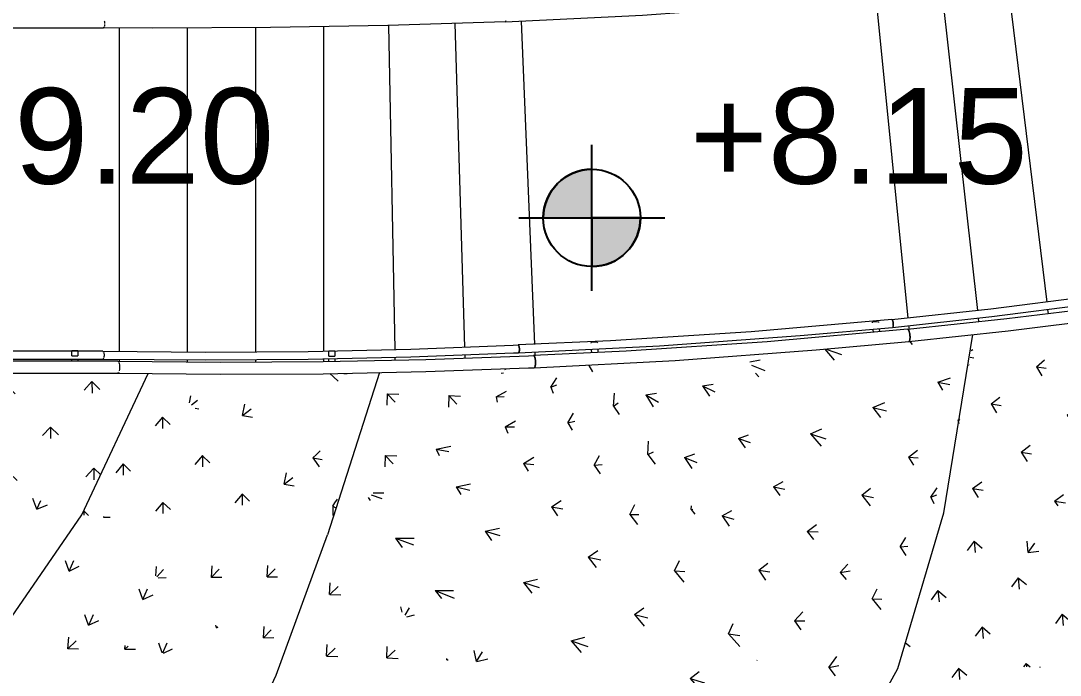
# Model space of a CAD drawing. Header units: millimetres. Extents: x 12827 to 178996, y -27589 to 73652.
# Drawn here: x 91611 to 95887, y 1887 to 4579 of the extents above; entities that cross this region are included whole.
import ezdxf

# ---------------------------------------------------------------- set-up
doc = ezdxf.new("R2010")
doc.units = ezdxf.units.MM
for name, color, linetype, lineweight in [('A-ANNO-NOTE', 131, 'Continuous', 25), ('A-FLOR', 192, 'Continuous', 9), ('A-FLOR-HRAL', 11, 'Continuous', 9), ('A-FLOR-PATT', 8, 'Continuous', 9)]:
    doc.layers.add(name, color=color, linetype=linetype, lineweight=lineweight)
doc.styles.add('Arial_1', font='arial.ttf', dxfattribs={"height": 393.413174})

# ---------------------------------------------------------------- blocks, each defined once
blk = doc.blocks.new('Railings 6 - Railings 6-15750741-Copy of 1_F')
at = {"layer": 'A-FLOR-HRAL'}
for p, q in [((91954.4, 4579.2), (91955.2, 4576.5)), ((91955.3, 4576.3), (91955.9, 4572.7)), ((90449.1, 4550.6), (91951.4, 4550.6)), ((91952.1, 4550.7), (91950.8, 4550.7)), ((91955.8, 4560.4), (91955.2, 4556.8)), ((91956.1, 4564.4), (91955.8, 4560.4)), ((95139.3, 3341.5), (95114.4, 3339.3)), ((95114.6, 3336.6), (95114.4, 3339.3)), ((95139.3, 3341.5), (95139.5, 3338.9)), ((95118.1, 3297.4), (95117, 3309.5)), ((95141.9, 3311.7), (95143, 3299.3)), ((93982.7, 3257.4), (93957.7, 3256.1)), ((93957.9, 3252.8), (93957.7, 3256.1)), ((93982.7, 3257.4), (93982.9, 3254.1)), ((91949.4, 3219.7), (90443.7, 3219.7)), ((91821.2, 3201.5), (91821.2, 3221.5)), ((91846.2, 3221.5), (91821.2, 3221.5)), ((91846.2, 3221.5), (91846.2, 3201.5)), ((91948.9, 3219.5), (91950, 3219.5)), ((91952.2, 3216.3), (91952.9, 3213.6)), ((91953, 3213.4), (91953.5, 3209.8)), ((92902.9, 3220.1), (92877.9, 3219.7)), ((92878.3, 3199.7), (92877.9, 3219.7)), ((92902.9, 3220.1), (92903.3, 3200.1)), ((93960, 3214.1), (93959.3, 3226.1)), ((93984.3, 3227.4), (93984.9, 3215.4)), ((90443.7, 3187.7), (91949.2, 3187.7)), ((92011, 3179.3), (90510.3, 3179.3)), ((91821.2, 3201.5), (91846.2, 3201.5)), ((91821.2, 3178.8), (91821.2, 3187.9)), ((91846.2, 3187.9), (91846.2, 3178.9)), ((91949.8, 3187.8), (91948.6, 3187.8)), ((91953.4, 3197.5), (91952.8, 3193.9)), ((91953.8, 3201.5), (91953.4, 3197.5)), ((91953.8, 3205.7), (91953.8, 3203)), ((92010.1, 3179.1), (92011.9, 3179.1)), ((92013.7, 3177.4), (92014.9, 3175)), ((92015.3, 3174.1), (92016.5, 3169.7)), ((92878.3, 3199.7), (92903.3, 3200.1)), ((92878.7, 3177.4), (92878.4, 3189.1)), ((92903.4, 3190.1), (92903.7, 3177.4)), ((90510.3, 3129.3), (92010.6, 3129.3)), ((92011.5, 3129.5), (92009.7, 3129.5)), ((92013.3, 3131.2), (92011.5, 3129.5)), ((92014.9, 3134.4), (92013.6, 3131.7)), ((92017.2, 3144.5), (92016.3, 3139)), ((92017.8, 3151), (92017.2, 3144.7))]:
    blk.add_line(p, q, dxfattribs=at)
at = {"layer": 'A-FLOR-HRAL', "flags": 128}
for points in [[(93604.1, 4574.4), (94168.6, 4602.6), (94732.3, 4643.5), (95062.4, 4673.4)], [(93604.1, 4574.4), (93121.3, 4559.7), (92638.2, 4551.4), (92155, 4549.5), (91951.5, 4550.6)], [(91954.3, 4553.8), (91953.2, 4551.8), (91952.1, 4550.7)], [(95193.9, 3350.1), (95601.7, 3395), (96008.8, 3446.2), (96415, 3503.8), (96820.2, 3567.6), (96902.9, 3581.4)], [(95197.1, 3318.3), (95605.2, 3363.2), (96012.5, 3414.4), (96418.9, 3472), (96824.4, 3535.9), (96908.1, 3549.9)], [(95259.1, 3310.2), (95667.2, 3354.3), (96074.6, 3404.7), (96481.2, 3461.5), (96886.8, 3524.6), (96971.2, 3538.5)], [(95264.1, 3260.5), (95672.6, 3304.6), (96080.4, 3355.1), (96487.4, 3411.9), (96893.4, 3475), (96979.5, 3489.2)], [(95193.9, 3350.2), (94616, 3300.3), (94037.2, 3263.2), (93657.1, 3245.7)], [(93658.4, 3213.8), (94238.1, 3242.6), (94817, 3284.1), (95197.1, 3318.3)], [(95259.2, 3310.2), (94680.9, 3259), (94101.6, 3220.5), (93720.5, 3202.1)], [(93722.6, 3152.1), (94302.9, 3182.3), (94882.3, 3225.2), (95264.1, 3260.5)], [(91949.2, 3187.7), (92371.4, 3184.4), (92793.6, 3187.5), (93215.7, 3197), (93637.7, 3212.8), (93658.4, 3213.7)], [(91949.4, 3219.7), (92371.4, 3216.4), (92793.4, 3219.5), (93215.3, 3229), (93637, 3244.8), (93657.1, 3245.7)], [(91952, 3191), (91950.9, 3188.9), (91949.8, 3187.8)], [(92011, 3179.3), (92433.1, 3175.2), (92855.3, 3177.5), (93277.4, 3186.1), (93699.3, 3201.2), (93720.4, 3202.1)], [(92016.5, 3169.5), (92017.4, 3163.8), (92017.8, 3157.5), (92017.8, 3152.3)], [(92010.6, 3129.3), (92433.1, 3125.2), (92855.6, 3127.5), (93278.1, 3136.1), (93700.4, 3151.2), (93722.6, 3152.1)]]:
    blk.add_lwpolyline(points, dxfattribs=at)
at = {"layer": 'A-FLOR-HRAL'}
for points in [[(93604.6, 4574.5), (93605.1, 4574.7), (93605.6, 4575.2), (93606.1, 4576)], [(91952.1, 4550.7), (91951.8, 4550.6), (91951.6, 4550.6), (91951.4, 4550.6)], [(95193.5, 3350), (95194, 3350.2), (95194.5, 3350.2), (95195, 3349.8)], [(95264.8, 3260.7), (95264.6, 3260.6), (95264.3, 3260.5), (95264.1, 3260.5)], [(95264.1, 3260.5), (95264.3, 3260.5), (95264.6, 3260.6), (95264.8, 3260.7)], [(95264.8, 3260.7), (95265.6, 3261.1), (95266.3, 3261.9), (95266.9, 3263.2)], [(91948.9, 3219.6), (91949.4, 3219.8), (91949.9, 3219.8), (91950.4, 3219.4)], [(93658.2, 3245.3), (93657.7, 3245.7), (93657.1, 3245.8), (93656.6, 3245.6)], [(93658.9, 3213.8), (93659.4, 3214.1), (93659.9, 3214.6), (93660.3, 3215.4)], [(91949.8, 3187.9), (91949.6, 3187.8), (91949.4, 3187.7), (91949.2, 3187.7)], [(92010.1, 3179.1), (92010.4, 3179.2), (92010.7, 3179.3), (92011, 3179.3)], [(92011.5, 3129.5), (92011.2, 3129.4), (92010.9, 3129.3), (92010.5, 3129.3)], [(93723.3, 3152.3), (93724.1, 3152.6), (93724.8, 3153.4), (93725.5, 3154.7)]]:
    blk.add_open_spline(points, degree=3, dxfattribs=at)
for points, knots in [([(93606.1, 4576.1), (93606.2, 4576.3), (93606.6, 4577), (93607, 4578.2), (93607.2, 4579.1), (93607.2, 4579.3)], [-0.8874148, -0.8874148, -0.8874148, -0.8874148, -0.8611111, -0.7916667, -0.7777778, -0.7777778, -0.7777778, -0.7777778]), ([(91956, 4571.5), (91956, 4571.4), (91956, 4570.7), (91956.1, 4569.8), (91956.1, 4568.9), (91956.2, 4568.7)], [-0.55555556, -0.55555556, -0.55555556, -0.55555556, -0.54861111, -0.51388889, -0.49840321, -0.49840321, -0.49840321, -0.49840321]), ([(95200.1, 3333.5), (95200.1, 3333.6), (95200, 3334.3), (95199.8, 3336.2), (95199.4, 3338.9), (95198.8, 3341.7), (95198.2, 3344.1), (95197.4, 3346.1), (95196.4, 3348.4), (95195, 3350.1), (95194, 3350.3), (95193.5, 3350)], [-0.5555556, -0.5555556, -0.5555556, -0.5555556, -0.5486111, -0.5138889, -0.4444444, -0.3888889, -0.3333333, -0.2777778, -0.2222222, -0.1111111, 0, 0, 0, 0]), ([(95196.6, 3347.7), (95196.7, 3347.5), (95197, 3347), (95197.4, 3346.1), (95197.9, 3344.8), (95198.5, 3343.1), (95199, 3340.9), (95199.4, 3338.8), (95199.8, 3336.5), (95200.1, 3333.7), (95200.2, 3330.7), (95200.2, 3328), (95200.1, 3325.5), (95199.7, 3322.6), (95198.9, 3319.7), (95198, 3318.7), (95197.5, 3318.4)], [-0.7777778, -0.7777778, -0.7777778, -0.7777778, -0.7569444, -0.7222222, -0.6875, -0.6527778, -0.5833333, -0.5486111, -0.5138889, -0.4444444, -0.3888889, -0.3333333, -0.2777778, -0.2222222, -0.1111111, 0, 0, 0, 0]), ([(95198.9, 3320.1), (95199, 3320.3), (95199.3, 3321.1), (95199.6, 3322.2), (95199.8, 3323.2), (95199.8, 3323.3)], [-0.8888889, -0.8888889, -0.8888889, -0.8888889, -0.8611111, -0.7916667, -0.7783202, -0.7783202, -0.7783202, -0.7783202]), ([(95199.8, 3323.4), (95199.8, 3323.6), (95199.9, 3324.3), (95200, 3325.1), (95200.1, 3325.6)], [-0.77777778, -0.77777778, -0.77777778, -0.77777778, -0.75694444, -0.72222222, -0.72222222, -0.72222222, -0.72222222]), ([(95200.2, 3328), (95200.2, 3328.3), (95200.2, 3329), (95200.2, 3330.4), (95200.2, 3332), (95200.1, 3333), (95200.1, 3333.5)], [-0.6666667, -0.6666667, -0.6666667, -0.6666667, -0.6527778, -0.6180556, -0.5833333, -0.5558994, -0.5558994, -0.5558994, -0.5558994]), ([(95258.5, 3310), (95259.4, 3310.5), (95261, 3310), (95262.9, 3307.5), (95263.9, 3305.6), (95264.6, 3303.9), (95265.4, 3302), (95266.2, 3299.2), (95267.1, 3295.9), (95267.7, 3292.5), (95268.1, 3289.8), (95268.5, 3287), (95268.8, 3284.4), (95268.9, 3282.1), (95269, 3279.9), (95269, 3277.7), (95269, 3275.7), (95268.9, 3273.7), (95268.8, 3271.8), (95268.6, 3270), (95268.3, 3267.8), (95267.7, 3265.4), (95266.9, 3263.1), (95265.9, 3261.5), (95265.2, 3260.9), (95264.8, 3260.7)], [-1, -1, -1, -1, -0.861111, -0.791667, -0.756944, -0.722222, -0.6875, -0.652778, -0.583333, -0.548611, -0.513889, -0.479167, -0.444444, -0.416667, -0.388889, -0.361111, -0.333333, -0.305556, -0.277778, -0.25, -0.222222, -0.166667, -0.111111, -0.055556, 0, 0, 0, 0]), ([(95263.4, 3306.5), (95263, 3307.2), (95262.1, 3308.5), (95260.4, 3310.2), (95259.2, 3310.4), (95258.5, 3310)], [-0.2220601, -0.2220601, -0.2220601, -0.2220601, -0.1666667, -0.1111111, 0, 0, 0, 0]), ([(95265.8, 3300.7), (95265.6, 3301.3), (95265.2, 3302.3), (95264.4, 3304.4), (95263.8, 3305.7), (95263.4, 3306.5)], [-0.3333076, -0.3333076, -0.3333076, -0.3333076, -0.3055556, -0.2777778, -0.2222222, -0.2222222, -0.2222222, -0.2222222]), ([(95267.6, 3293), (95267.5, 3293.7), (95267.2, 3295), (95266.8, 3297), (95266.3, 3298.9), (95265.9, 3300.1), (95265.8, 3300.7)], [-0.4443693, -0.4443693, -0.4443693, -0.4443693, -0.4166667, -0.3888889, -0.3611111, -0.3333333, -0.3333333, -0.3333333, -0.3333333]), ([(95268.8, 3284.2), (95268.7, 3284.4), (95268.6, 3285.5), (95268.4, 3287.5), (95268.1, 3290.3), (95267.8, 3292.1), (95267.6, 3293)], [-0.5554591, -0.5554591, -0.5554591, -0.5554591, -0.5486111, -0.5138889, -0.4791667, -0.4444444, -0.4444444, -0.4444444, -0.4444444]), ([(95266.9, 3263.2), (95267, 3263.5), (95267.5, 3264.7), (95268, 3266.6), (95268.3, 3268.1), (95268.3, 3268.4)], [-0.8888737, -0.8888737, -0.8888737, -0.8888737, -0.8611111, -0.7916667, -0.7777778, -0.7777778, -0.7777778, -0.7777778]), ([(95268.3, 3268.4), (95268.4, 3268.8), (95268.6, 3269.8), (95268.8, 3271.8), (95269, 3274.2), (95269, 3276.6), (95269, 3279.3), (95268.9, 3281.9), (95268.8, 3283.5), (95268.8, 3284.2)], [-0.7776446, -0.7776446, -0.7776446, -0.7776446, -0.7569444, -0.7222222, -0.6875, -0.6527778, -0.6180556, -0.5833333, -0.5555556, -0.5555556, -0.5555556, -0.5555556]), ([(91953.7, 3208.6), (91953.7, 3208.5), (91953.7, 3207.8), (91953.8, 3206.9), (91953.8, 3206), (91953.8, 3205.8)], [-0.55555556, -0.55555556, -0.55555556, -0.55555556, -0.54861111, -0.51388889, -0.49830142, -0.49830142, -0.49830142, -0.49830142]), ([(93656.6, 3245.6), (93657.3, 3245.9), (93658.2, 3245.6), (93659.4, 3243.9), (93659.9, 3242.6), (93660.4, 3241.5), (93660.8, 3240.2), (93661.2, 3238.4), (93661.6, 3236.3), (93661.9, 3234.1), (93662.2, 3231.8), (93662.3, 3229), (93662.3, 3226), (93662.2, 3223.3), (93661.9, 3220.8), (93661.3, 3217.9), (93660.7, 3216.2), (93660.3, 3215.4)], [-1, -1, -1, -1, -0.8611111, -0.7916667, -0.7569444, -0.7222222, -0.6875, -0.6527778, -0.5833333, -0.5486111, -0.5138889, -0.4444444, -0.3888889, -0.3333333, -0.2777778, -0.2222222, -0.1111111, -0.1111111, -0.1111111, -0.1111111]), ([(93661, 3239.4), (93660.8, 3240.1), (93660.4, 3241.5), (93659.9, 3242.6), (93659.7, 3243.1)], [-0.332514, -0.332514, -0.332514, -0.332514, -0.2777778, -0.2222222, -0.2222222, -0.2222222, -0.2222222]), ([(93660.3, 3215.4), (93660.4, 3215.6), (93660.8, 3216.4), (93661.2, 3217.5), (93661.4, 3218.5), (93661.4, 3218.6)], [-0.8879775, -0.8879775, -0.8879775, -0.8879775, -0.8611111, -0.7916667, -0.7777778, -0.7777778, -0.7777778, -0.7777778]), ([(93661.9, 3234.4), (93661.8, 3235.3), (93661.5, 3237), (93661.2, 3238.6), (93661, 3239.4)], [-0.4437768, -0.4437768, -0.4437768, -0.4437768, -0.3888889, -0.3333333, -0.3333333, -0.3333333, -0.3333333]), ([(93661.4, 3218.7), (93661.5, 3218.9), (93661.6, 3219.6), (93661.9, 3220.8), (93662, 3222.1), (93662.1, 3223), (93662.1, 3223.3)], [-0.7770417, -0.7770417, -0.7770417, -0.7770417, -0.7569444, -0.7222222, -0.6875, -0.6666667, -0.6666667, -0.6666667, -0.6666667]), ([(93662.3, 3228.8), (93662.3, 3228.9), (93662.3, 3229.6), (93662.2, 3231.5), (93662, 3233.2), (93661.9, 3234.4)], [-0.5549464, -0.5549464, -0.5549464, -0.5549464, -0.5486111, -0.5138889, -0.4444444, -0.4444444, -0.4444444, -0.4444444]), ([(93662.1, 3223.3), (93662.2, 3223.5), (93662.2, 3224.2), (93662.3, 3225.6), (93662.3, 3227.2), (93662.3, 3228.3), (93662.3, 3228.8)], [-0.6661192, -0.6661192, -0.6661192, -0.6661192, -0.6527778, -0.6180556, -0.5833333, -0.5555556, -0.5555556, -0.5555556, -0.5555556]), ([(93719.7, 3201.9), (93720.8, 3202.3), (93722.3, 3201.8), (93724, 3199.2), (93724.9, 3197.2), (93725.6, 3195.5), (93726.2, 3193.5), (93727, 3190.7), (93727.6, 3187.3), (93728.1, 3183.9), (93728.3, 3181.2), (93728.5, 3178.4), (93728.6, 3175.8), (93728.7, 3173.4), (93728.6, 3171.2), (93728.5, 3169.1), (93728.4, 3167), (93728.2, 3165.1), (93727.9, 3163.2), (93727.6, 3161.4), (93727.2, 3159.2), (93726.5, 3156.8), (93725.5, 3154.6), (93724.5, 3153), (93723.7, 3152.5), (93723.3, 3152.3)], [-1, -1, -1, -1, -0.861111, -0.791667, -0.756944, -0.722222, -0.6875, -0.652778, -0.583333, -0.548611, -0.513889, -0.479167, -0.444444, -0.416667, -0.388889, -0.361111, -0.333333, -0.305556, -0.277778, -0.25, -0.222222, -0.166667, -0.111111, -0.055556, 0, 0, 0, 0]), ([(93724.5, 3198.1), (93724.2, 3198.9), (93723.4, 3200.2), (93721.8, 3202), (93720.6, 3202.2), (93719.7, 3201.9)], [-0.2220055, -0.2220055, -0.2220055, -0.2220055, -0.1666667, -0.1111111, 0, 0, 0, 0]), ([(93726.6, 3192.2), (93726.4, 3192.8), (93726.1, 3193.9), (93725.4, 3196), (93724.9, 3197.3), (93724.5, 3198.1)], [-0.3332759, -0.3332759, -0.3332759, -0.3332759, -0.3055556, -0.2777778, -0.2222222, -0.2222222, -0.2222222, -0.2222222]), ([(93728.6, 3175.6), (93728.6, 3175.8), (93728.6, 3176.9), (93728.5, 3178.9), (93728.3, 3181.7), (93728, 3184.2), (93727.7, 3186.4), (93727.4, 3188.5), (93727, 3190.4), (93726.7, 3191.6), (93726.6, 3192.2)], [-0.5554612, -0.5554612, -0.5554612, -0.5554612, -0.5486111, -0.5138889, -0.4791667, -0.4444444, -0.4166667, -0.3888889, -0.3611111, -0.3333333, -0.3333333, -0.3333333, -0.3333333]), ([(93727.3, 3159.8), (93727.4, 3160.2), (93727.6, 3161.2), (93727.9, 3163.2), (93728.2, 3165.2), (93728.3, 3166.5), (93728.4, 3167)], [-0.7776613, -0.7776613, -0.7776613, -0.7776613, -0.7569444, -0.7222222, -0.6875, -0.6666667, -0.6666667, -0.6666667, -0.6666667]), ([(93728.4, 3167), (93728.4, 3167.4), (93728.5, 3168.5), (93728.6, 3170.7), (93728.7, 3173.2), (93728.6, 3174.9), (93728.6, 3175.6)], [-0.6666429, -0.6666429, -0.6666429, -0.6666429, -0.6527778, -0.6180556, -0.5833333, -0.5555556, -0.5555556, -0.5555556, -0.5555556]), ([(93725.5, 3154.7), (93725.7, 3155), (93726.2, 3156.2), (93726.8, 3158), (93727.2, 3159.5), (93727.3, 3159.8)], [-0.8888785, -0.8888785, -0.8888785, -0.8888785, -0.8611111, -0.7916667, -0.7777778, -0.7777778, -0.7777778, -0.7777778])]:
    blk.add_open_spline(points, degree=3, knots=knots, dxfattribs=at)
blk = doc.blocks.new('FP_107-Copy of 1_F')
at = {"layer": 'A-FLOR-PATT'}
for p, q in [((96444, 3405.7), (96449.1, 3398.6)), ((95964.2, 3312.3), (95996, 3342.1)), ((95964.2, 3312.3), (96003.3, 3307.1)), ((95964.2, 3312.3), (95987.7, 3275.2)), ((96263.8, 3272.5), (96294.2, 3303)), ((96263.8, 3272.5), (96304.3, 3267.2)), ((96263.8, 3272.5), (96290.6, 3234.6)), ((95521, 3222.4), (95527.4, 3227.6)), ((95516.7, 3195.5), (95531, 3193.4)), ((95788.6, 3156.1), (95822.3, 3185.1)), ((95511.4, 3163.5), (95511.9, 3162.6)), ((95788.6, 3156.1), (95828.7, 3150.4)), ((95788.6, 3156.1), (95811.4, 3119)), ((96095.2, 3112.9), (96127.7, 3142.5)), ((96095.2, 3112.9), (96136.7, 3107.1)), ((96095.2, 3112.9), (96121.3, 3075)), ((96412.3, 3068.5), (96443.5, 3098.7)), ((96412.3, 3068.5), (96455.2, 3062.4)), ((96412.3, 3068.5), (96441.7, 3029.7)), ((95602.4, 3003.2), (95638.1, 3031.6)), ((95602.4, 3003.2), (95643.4, 2997.1)), ((95602.4, 3003.2), (95624.5, 2966.2)), ((95915.9, 2957.1), (95950.4, 2986)), ((95915.9, 2957.1), (95958.3, 2950.9)), ((95915.9, 2957.1), (95941.4, 2919.4)), ((96240, 2909.6), (96273.2, 2939)), ((96240, 2909.6), (96283.8, 2903.1)), ((96240, 2909.6), (96268.7, 2871)), ((95726, 2804.7), (95762.5, 2833)), ((95726, 2804.7), (95769.3, 2798.2)), ((95726, 2804.7), (95750.7, 2767.1)), ((96057, 2754.6), (96092.2, 2783.4)), ((96057, 2754.6), (96101.7, 2747.8)), ((96057, 2754.6), (96085, 2716.2)), ((96398.7, 2701.9), (96432.5, 2731.1)), ((96398.7, 2701.9), (96444.8, 2694.6)), ((96398.7, 2701.9), (96430, 2662.4)), ((95525.6, 2655.2), (95564, 2683)), ((95525.6, 2655.2), (95569.7, 2648.4)), ((95525.6, 2655.2), (95549.6, 2617.8)), ((95863.4, 2603), (95900.5, 2631.2)), ((95863.4, 2603), (95909, 2595.9)), ((95863.4, 2603), (95876.9, 2584))]:
    blk.add_line(p, q, dxfattribs=at)
blk = doc.blocks.new('FP_113-Copy of 1_F')
at = {"layer": 'A-FLOR-PATT'}
for p, q in [((93586.8, 3129.7), (93596.3, 3131.7)), ((93603, 3144.8), (93608, 3147.6)), ((93948.4, 3162), (93963.2, 3134.9)), ((93791.4, 3072.2), (93815.9, 3110.7)), ((93791.4, 3072.2), (93816.1, 3081.4)), ((93566.3, 3031.8), (93609.8, 3056.1)), ((93791.4, 3072.2), (93801.7, 3046.9)), ((94049.4, 2994.3), (94053.6, 3047.9)), ((93566.3, 3031.8), (93600.1, 3034.2)), ((93566.3, 3031.8), (93570.4, 3011)), ((94049.4, 2994.3), (94069, 3007.3)), ((94049.4, 2994.3), (94072.8, 2959.2)), ((93861.5, 2925.7), (93884.8, 2965)), ((93604, 2909.2), (93646.5, 2934.3)), ((93604, 2909.2), (93642.1, 2908.4)), ((93604, 2909.2), (93615.3, 2883.1)), ((93861.5, 2925.7), (93890.4, 2931.8)), ((93861.5, 2925.7), (93878.9, 2895.1)), ((93320.4, 2817.8), (93380.9, 2829.5)), ((94190, 2795.7), (94193.1, 2850.1)), ((93320.4, 2817.8), (93372, 2807)), ((93320.4, 2817.8), (93332.8, 2790.9)), ((93679.8, 2758.4), (93721.2, 2784.4)), ((93969.7, 2751), (93992, 2791.2)), ((94190, 2795.7), (94213.9, 2805.6)), ((94190, 2795.7), (94220.6, 2755.3)), ((93679.8, 2758.4), (93722.3, 2754.5)), ((93679.8, 2758.4), (93698.3, 2727)), ((93969.7, 2751), (94002.9, 2753.9)), ((93969.7, 2751), (93994.2, 2715.1)), ((93401.9, 2662.7), (93461.4, 2675.2)), ((93401.9, 2662.7), (93457.9, 2648.7)), ((93401.9, 2662.7), (93421.4, 2630.5)), ((93040.3, 2618.1), (93048.3, 2605.4)), ((93052.7, 2629.7), (93097.1, 2614.4)), ((93061.3, 2637.8), (93105.2, 2637.6)), ((93793.8, 2579.5), (93834.1, 2606.2)), ((93793.8, 2579.5), (93840.5, 2572.3)), ((93793.8, 2579.5), (93819.4, 2542.8)), ((94116, 2548.1), (94137.2, 2589.1)), ((94368.7, 2568.9), (94369.6, 2584.5)), ((94368.7, 2568.9), (94375.6, 2570.4)), ((94368.7, 2568.9), (94384.2, 2550)), ((94116, 2548.1), (94153.5, 2547.9)), ((94116, 2548.1), (94147.7, 2506.9)), ((93521.5, 2479.5), (93579.9, 2492.8)), ((93153, 2451), (93226.7, 2423.7)), ((93153, 2451), (93180.7, 2412.7)), ((93153, 2451), (93229.4, 2450.9)), ((93521.5, 2479.5), (93581.8, 2462.3)), ((93521.5, 2479.5), (93548.2, 2442)), ((93945.8, 2372.3), (93985.1, 2399.8)), ((93945.8, 2372.3), (93996.8, 2362)), ((93945.8, 2372.3), (93978.5, 2330.3)), ((94300.5, 2317), (94320.6, 2358.7)), ((94300.5, 2317), (94342.3, 2313.5)), ((94300.5, 2317), (94339.3, 2270.5)), ((93679.2, 2268.1), (93736.6, 2282.2)), ((93679.2, 2268.1), (93743.8, 2247.7)), ((93679.2, 2268.1), (93713, 2225.3)), ((93316.4, 2235.3), (93391.7, 2236)), ((93316.4, 2235.3), (93394.4, 2204.9)), ((93316.4, 2235.3), (93342, 2203.1)), ((94135.9, 2136.9), (94174.1, 2165.2)), ((94135.9, 2136.9), (94191.2, 2123.4)), ((94135.9, 2136.9), (94175.8, 2089.6)), ((94523, 2057.6), (94542, 2100.1)), ((94523, 2057.6), (94569.1, 2050.9)), ((94523, 2057.6), (94568.9, 2005.8)), ((93875, 2028.4), (93931.3, 2043.3)), ((93875, 2028.4), (93943.9, 2004.9)), ((93875, 2028.4), (93916, 1980.3)), ((94364.1, 1873.2), (94401.2, 1902.3)), ((94364.1, 1873.2), (94423.7, 1856.5)), ((94364.1, 1873.2), (94411.1, 1820.6)), ((94128.7, 1765.7), (94164.1, 1776.2)), ((94630.4, 1581.2), (94666.5, 1611.1)), ((94630.4, 1581.2), (94694.3, 1561.3)), ((94630.4, 1581.2), (94684.6, 1523.3))]:
    blk.add_line(p, q, dxfattribs=at)
blk = doc.blocks.new('FP_114-Copy of 1_F')
at = {"layer": 'A-FLOR-PATT'}
for p, q in [((94415.4, 3077.3), (94459.1, 3084.5)), ((94182.4, 3040.1), (94226.1, 3046.9)), ((94182.4, 3040.1), (94234.5, 3010.7)), ((94182.4, 3040.1), (94212.7, 2990.7)), ((94415.4, 3077.3), (94466, 3053.5)), ((94415.4, 3077.3), (94443.6, 3035.6)), ((94563.6, 2861.5), (94605.1, 2876.3)), ((94563.6, 2861.5), (94612, 2845.3)), ((94563.6, 2861.5), (94590.8, 2822.8)), ((94341.8, 2783.6), (94383.4, 2798)), ((94341.8, 2783.6), (94391.9, 2761.7)), ((94341.8, 2783.6), (94371.2, 2737.3)), ((94707.2, 2661.8), (94746.6, 2684.2)), ((94707.2, 2661.8), (94753.6, 2653)), ((94707.2, 2661.8), (94733.6, 2626.1)), ((94496.8, 2543.2), (94536.2, 2565.3)), ((94496.8, 2543.2), (94544.7, 2528.9)), ((94496.8, 2543.2), (94525.3, 2499.9)), ((94846.4, 2478.1), (94883.7, 2508)), ((94846.4, 2478.1), (94890.7, 2476.8)), ((94846.4, 2478.1), (94872, 2445.4)), ((94647.2, 2319), (94684.6, 2348.7)), ((94647.2, 2319), (94693, 2312.2)), ((94647.2, 2319), (94674.9, 2278.8)), ((94981.1, 2310.3), (95013, 2344.3)), ((94981.1, 2310.3), (95023.3, 2316.5)), ((94981.1, 2310.3), (95005.8, 2280.7)), ((94793.2, 2110.9), (94828.4, 2148.2)), ((94793.2, 2110.9), (94836.9, 2111.6)), ((94793.2, 2110.9), (94820, 2073.7)), ((94639.3, 1948.5), (94640.4, 1949.6)), ((94934.7, 1918.9), (94967.8, 1963.8)), ((94934.7, 1918.9), (94976.3, 1927.1)), ((94934.7, 1918.9), (94960.7, 1884.7)), ((95071.7, 1742.9), (95102.7, 1795.3)), ((95071.7, 1742.9), (95111.2, 1758.5)), ((94757.9, 1679.9), (94791.1, 1724.7)), ((95071.7, 1742.9), (95096.9, 1711.7)), ((94757.9, 1679.9), (94801.1, 1682.6)), ((94757.9, 1679.9), (94786, 1638.1)), ((94906.2, 1463.5), (94937.2, 1515.8)), ((94906.2, 1463.5), (94947.3, 1473.7)), ((94906.2, 1463.5), (94933.5, 1424.7))]:
    blk.add_line(p, q, dxfattribs=at)
blk = doc.blocks.new('FP_115-Copy of 1_F')
at = {"layer": 'A-FLOR-PATT'}
for p, q in [((95267.5, 3260.9), (95277.2, 3247.9)), ((94918, 3228.7), (94956.5, 3183.7)), ((94923.5, 3229.2), (94986.8, 3206.2)), ((94610.7, 3176.6), (94652.5, 3184.6)), ((94617.2, 3163.2), (94672.3, 3140.9)), ((94633.4, 3129.9), (94647.1, 3115.1)), ((95383.4, 3092.4), (95434.9, 3111.2)), ((95383.4, 3092.4), (95432.6, 3083.6)), ((95383.4, 3092.4), (95402.9, 3060.1)), ((95115.6, 2988.7), (95165, 3008.5)), ((95115.6, 2988.7), (95171.9, 2974.3)), ((95115.6, 2988.7), (95147.3, 2947.5)), ((95465.2, 2936.2), (95473.5, 2942.1)), ((95465.2, 2936.2), (95472.6, 2936.6)), ((95465.2, 2936.2), (95470.3, 2922.9)), ((94859.1, 2879.9), (94906.3, 2900.7)), ((94859.1, 2879.9), (94922.5, 2859.7)), ((94859.1, 2879.9), (94902.9, 2829.5)), ((95262.4, 2784.9), (95299.6, 2813.7)), ((95262.4, 2784.9), (95302.9, 2782.1)), ((95262.4, 2784.9), (95283.9, 2751.1)), ((95071, 2627.4), (95106, 2657.4)), ((95355.1, 2620.4), (95380, 2658.1)), ((95071, 2627.4), (95118.6, 2619)), ((95071, 2627.4), (95104.7, 2584.5)), ((95355.1, 2620.4), (95379.7, 2629)), ((95355.1, 2620.4), (95366.4, 2593.9)), ((95228.7, 2415), (95251.5, 2454.1)), ((95228.7, 2415), (95260.5, 2418.3)), ((95228.7, 2415), (95252.3, 2379.6)), ((95113.9, 2202.1), (95134.5, 2242.6)), ((95113.9, 2202.1), (95152.8, 2200.1)), ((95113.9, 2202.1), (95149.6, 2157.7))]:
    blk.add_line(p, q, dxfattribs=at)
blk = doc.blocks.new('FP_116-Copy of 1_F')
at = {"layer": 'A-FLOR-PATT'}
for p, q in [((92881.9, 3128.1), (92897.1, 3114.9)), ((92939.6, 3128.9), (92954.2, 3127.9)), ((92897.1, 3114.9), (92917, 3096.4)), ((92813.3, 2781.4), (92827.4, 2795.7)), ((92813.3, 2781.4), (92851.4, 2775.3)), ((92813.3, 2781.4), (92826.8, 2762.8)), ((92827.4, 2795.7), (92843, 2810.1)), ((92826.8, 2762.8), (92839.1, 2744.1)), ((92903.6, 2596.7), (92913.9, 2611)), ((92894.7, 2582.3), (92903.6, 2596.7)), ((92894.7, 2582.3), (92907.1, 2576.2)), ((92894.7, 2582.3), (92895.3, 2563.6)), ((92895.3, 2563.6), (92894.6, 2544.9))]:
    blk.add_line(p, q, dxfattribs=at)
blk = doc.blocks.new('DLN_Slab Level Mark - FFL-2mm_Type 2-2670450-Copy of 1_F')
at = {"layer": 'A-ANNO-NOTE', "lineweight": 5}
h = blk.add_hatch(color=256, dxfattribs=at)
edge = h.paths.add_edge_path(flags=0)
edge.add_arc((0, 0), 1, 0, 90, ccw=False)
edge.add_line((1, 0), (0, 0))
edge.add_line((0, 0), (0, 1))
h = blk.add_hatch(color=256, dxfattribs=at)
edge = h.paths.add_edge_path(flags=0)
edge.add_arc((0, 0), 1, 180, 270, ccw=False)
edge.add_line((-1, 0), (0, 0))
edge.add_line((0, 0), (0, -1))
at = {"layer": 'A-ANNO-NOTE'}
for p, q in [((0, 1.5), (0, -1.5)), ((0, 1), (0, 0)), ((0, 0), (-1, 0)), ((0, -1), (0, 0)), ((0, 0), (1, 0)), ((-1.5, 0), (1.5, 0))]:
    blk.add_line(p, q, dxfattribs=at)
blk.add_circle((0, 0), 1, dxfattribs=at)
for start, end in [(360, 90), (180, 270)]:
    blk.add_arc((0, 0), 1, start, end, dxfattribs=at)

msp = doc.modelspace()

# ---------------------------------------------------------------- hatches: boundary and pattern name
at = {"layer": 'A-FLOR-PATT'}
h = msp.add_hatch(dxfattribs=at)
h.set_pattern_fill('FP_1378', color=256, style=0, pattern_type=2)
h.set_pattern_definition([(66.675, (-10535.07, -65181.82), (-89.07055, 230.8921), [47.554, -311.124]), (23.08, (-10535.07, -65181.82), (-89.06973, 230.8922), [47.099, -204.095]), (111.095, (-10535.07, -65181.82), (-231.08736, -98.4731), [46.402, -201.075])])
h.paths.add_polyline_path([(91558.65416, 2104.71264), (91863.17059, 2546.96898), (90195.27045, 3129.49362), (90153.50505, 3129.49362), (91138.94939, 2410.80504)], flags=0)
h = msp.add_hatch(dxfattribs=at)
h.set_pattern_fill('FP_1377', color=256, style=0, pattern_type=2)
h.set_pattern_definition([(271.257, (109479.88, -2078.75), (178.347, -169.3954), [47.282, -309.344]), (227.661, (109479.88, -2078.75), (178.347, -169.3942), [47.472, -205.712]), (316.475, (109479.88, -2078.75), (170.5225, 187.1466), [46.12, -199.852])])
h.paths.add_polyline_path([(91863.17059, 2546.96898), (92135.44397, 3127.77261), (91845.69633, 3129.49362), (90195.27045, 3129.49362), (91845.69633, 2553.07198)], flags=0)
h = msp.add_hatch(dxfattribs=at)
h.set_pattern_fill('FP_1211', color=256, style=0, pattern_type=2)
h.set_pattern_definition([(270.199, (116323.26, -2219.67), (163.4589, -158.0502), [46.463, -303.981]), (229.86, (116323.26, -2219.67), (163.4608, -158.048), [47.188, -204.48]), (315.964, (116323.26, -2219.67), (162.242, 192.3915), [42.633, -184.741])])
h.paths.add_polyline_path([(92873.54766, 2464.30804), (92181.07665, 3127.13882), (92135.01245, 3126.8521), (91863.17059, 2546.96898), (92661.87179, 2481.62566)], flags=0)
h = msp.add_hatch(dxfattribs=at)
h.set_pattern_fill('FP_1213', color=256, style=0, pattern_type=2)
h.set_pattern_definition([(38.195, (12993.45, -36865.3), (50.05758, 248.11795), [45.805, -299.68]), (351.148, (12993.45, -36865.3), (50.05635, 248.1185), [42.025, -182.108]), (78.594, (12993.45, -36865.3), (-221.4631, 34.4897), [47.46, -205.658])])
h.paths.add_polyline_path([(92873.54766, 2464.30804), (92650.0303, 3125.71284), (92476.51384, 3125.47683), (92182.0808, 3126.17765), (92787.19031, 2546.96898)], flags=0)
h = msp.add_hatch(dxfattribs=at)
h.set_pattern_fill('FP_1034', color=256, style=0, pattern_type=2)
h.set_pattern_definition([(313.18, (59370.21, 20635.99), (253.8717, -8.06695), [47.625, -311.585]), (268.18, (59370.2, 20636), (253.8719, -8.067), [47.625, -206.375]), (358.18, (59370.2, 20636), (8.067, 253.8719), [47.625, -206.375])])
h.paths.add_polyline_path([(92873.54766, 2464.30804), (93601.40773, 3147.34657), (93274.3837, 3136.31945), (93085.97963, 3130.87061), (92899.89152, 2546.96898)], flags=0)
h = msp.add_hatch(dxfattribs=at)
h.set_pattern_fill('FP_867', color=256, style=0, pattern_type=2)
h.set_pattern_definition([(53.849, (868.28, -44707.9), (-22.67905, 251.47925), [46.554, -304.581]), (7.939, (868.28, -44707.9), (-22.6773, 251.4791), [43.508, -188.535]), (95.153, (868.28, -44707.9), (-229.81925, -32.0499), [47.344, -205.156])])
h.paths.add_polyline_path([(96404.75081, 1929.62342), (96507.97564, 2624.03254), (95408.46042, 2555.0941), (96083.80083, 2131.11568)], flags=0)
h = msp.add_hatch(dxfattribs=at)
h.set_pattern_fill('FP_1212', color=256, style=0, pattern_type=2)
h.set_pattern_definition([(66.451, (5471.1, -68218.23), (-80.17596, 222.31242), [47.423, -310.262]), (25.328, (5471.1, -68218.23), (-80.17726, 222.3123), [46.276, -200.531]), (109.832, (5471.1, -68218.23), (-223.08264, -105.58485), [44.312, -192.017])])
h.paths.add_polyline_path([(92661.87179, 1887.36378), (91863.17059, 2546.96898), (91558.65416, 2104.71264), (92404.93276, 1937.98426)], flags=0)
h = msp.add_hatch(dxfattribs=at)
h.set_pattern_fill('FP_1215', color=256, style=0, pattern_type=2)
h.set_pattern_definition([(45.952, (3989.47, -35322.25), (15.46863, 250.84573), [46.633, -305.096]), (0.491, (3989.47, -35322.25), (15.46795, 250.84576), [42.953, -186.13]), (86.471, (3989.47, -35322.25), (-229.0751, -1.9613), [47.123, -204.199])])
h.paths.add_polyline_path([(92661.87179, 1887.36378), (92873.54766, 2464.30804), (91863.17059, 2546.96898), (92639.29296, 1906.01045)], flags=0)
h = msp.add_hatch(dxfattribs=at)
h.set_pattern_fill('FP_868', color=256, style=0, pattern_type=2)
h.set_pattern_definition([(275.323, (109767.62, 411.18), (181.2146, -150.1894), [46.998, -307.486]), (233.814, (109767.62, 411.18), (181.215, -150.1885), [47.105, -204.123]), (320.348, (109767.62, 411.18), (148.3294, 202.765), [44.13, -191.232])])
h.paths.add_polyline_path([(95219.34088, 1915.13807), (96404.75081, 1929.62342), (95408.46042, 2555.0941), (95223.62159, 1929.62342)], flags=0)
h = msp.add_hatch(dxfattribs=at)
h.set_pattern_fill('FP_1032', color=256, style=0, pattern_type=2)
h.set_pattern_definition([(43.332, (-16495.42, -35565.11), (12.3938, 253.0321), [47.347, -309.766]), (358.154, (-16495.42, -35565.11), (12.3934, 253.0321), [46.405, -201.09]), (87.196, (-16495.42, -35565.11), (-247.3662, 7.9716), [47.5, -205.835])])
h.paths.add_polyline_path([(94461.15515, 819.44807), (92873.54766, 2464.30804), (92661.87179, 1887.36378), (93585.51145, 1339.16257)], flags=0)
h = msp.add_hatch(dxfattribs=at)
h.set_pattern_fill('FP_1037', color=256, style=0, pattern_type=2)
h.set_pattern_definition([(58.733, (-18363.86, -58156.27), (-57.50342, 243.44884), [47.599, -311.414]), (14.579, (-18363.86, -58156.27), (-57.503, 243.4483), [47.241, -204.713]), (103.29, (-18363.86, -58156.27), (-243.8412, -63.42065), [46.903, -203.245])])
h.paths.add_polyline_path([(94461.15515, 819.44807), (94896.18508, 1339.16257), (92873.54766, 2464.30804), (93951.74878, 1347.2247)], flags=0)
h = msp.add_hatch(dxfattribs=at)
h.set_pattern_fill('FP_1210', color=256, style=0, pattern_type=2)
h.set_pattern_definition([(61.406, (-5891.66, -65159.02), (-67.43308, 224.49549), [46.867, -306.624]), (19.949, (-5891.66, -65159.02), (-67.43334, 224.4953), [47.197, -204.52]), (106.719, (-5891.66, -65159.02), (-236.61326, -85.8809), [43.951, -190.454])])
h.paths.add_polyline_path([(92404.93276, 1342.88585), (91558.65416, 2104.71264), (91138.94939, 1782.11816), (92080.09898, 1455.58677)], flags=0)
h = msp.add_hatch(dxfattribs=at)
h.set_pattern_fill('FP_1214', color=256, style=0, pattern_type=2)
h.set_pattern_definition([(44.254, (-1220.27, -35310.51), (19.58855, 249.9377), [47.024, -307.65]), (359.406, (-1220.27, -35310.5), (19.5872, 249.9374), [43.961, -190.499]), (85.519, (-1220.27, -35310.5), (-234.44867, 2.43156), [47.007, -203.697])])
h.paths.add_polyline_path([(92404.93276, 1342.88585), (92661.87179, 1887.36378), (91558.65416, 2104.71264), (92359.51314, 1383.77296)], flags=0)
h = msp.add_hatch(dxfattribs=at)
h.set_pattern_fill('FP_866', color=256, style=0, pattern_type=2)
h.set_pattern_definition([(273.545, (111259.73, -2222.55), (176.3086, -149.763), [46.446, -303.869]), (232.27, (111259.73, -2222.55), (176.3063, -149.7656), [47.385, -205.337]), (319.654, (111259.73, -2222.55), (154.6488, 199.881), [43.374, -187.956])])
h.paths.add_polyline_path([(96102.38125, 1291.22196), (96404.75081, 1929.62342), (95219.34088, 1915.13807), (95868.41191, 1456.53405)], flags=0)
h = msp.add_hatch(dxfattribs=at)
h.set_pattern_fill('FP_1031', color=256, style=0, pattern_type=2)
h.set_pattern_definition([(39.179, (-14387.9, -30425.01), (31.95704, 251.06903), [47.296, -309.434]), (353.999, (-14387.9, -30425), (31.9603, 251.0685), [46.11, -199.809]), (82.746, (-14387.9, -30425), (-244.5715, 25.70737), [47.455, -205.64])])
h.paths.add_polyline_path([(93951.74878, 341.44643), (92661.87179, 1887.36378), (92404.93276, 1342.88585), (93659.95736, 530.35799)], flags=0)
h = msp.add_hatch(dxfattribs=at)
h.set_pattern_fill('FP_863', color=256, style=0, pattern_type=2)
h.set_pattern_definition([(270.199, (112781.92, -6176.18), (167.631, -159.7887), [46.424, -303.73]), (228.84, (112781.92, -6176.18), (167.6302, -159.7891), [47.409, -205.438]), (316.371, (112781.92, -6176.18), (166.4177, 190.3603), [43.423, -188.165])])
h.paths.add_polyline_path([(96102.38125, 1291.22196), (95219.34088, 1915.13807), (94896.18508, 1339.16257), (95210.05639, 1326.68767)], flags=0)

# ---------------------------------------------------------------- linework, layer by layer
at = {"layer": 'A-FLOR'}
for p, q in [((95547.21678, 3387.93099), (95400.4421, 4710.37033)), ((95832.56514, 3422.32277), (95671.30486, 4743.70561)), ((95261.51727, 3356.45902), (95129.11297, 4680.98738)), ((93725.6264, 3247.80686), (93670.77848, 4577.7135)), ((92017.81746, 3218.24917), (92017.81746, 4550.91466)), ((92297.81746, 3216.09727), (92297.81746, 4549.56608)), ((92577.81746, 3217.02593), (92577.81746, 4551.61157)), ((92857.81746, 3219.97711), (92857.81746, 4554.51968)), ((93151.10249, 3226.57634), (93125.21426, 4559.99955)), ((93438.41065, 3236.35248), (93398.02946, 4567.97567)), ((95838.45884, 3374.02923), (95836.25927, 3392.05271)), ((95552.42057, 3341.04488), (95550.65128, 3356.9862)), ((95266.15961, 3310.01859), (95264.53105, 3326.31019)), ((95408.46042, 2555.0941), (95527.70405, 3289.24051)), ((93727.53168, 3201.60902), (93726.88788, 3217.2195)), ((92017.81746, 3178.46124), (92017.81746, 3187.04709)), ((92297.81746, 3175.70809), (92297.81746, 3184.61768)), ((92577.81746, 3174.83814), (92577.81746, 3184.61768)), ((92857.81746, 3177.23897), (92857.81746, 3188.9251)), ((93151.91711, 3184.61768), (93151.70232, 3195.68055)), ((93439.78472, 3191.04064), (93439.36141, 3204.99981)), ((91863.17059, 2546.96898), (92135.44397, 3127.77261)), ((93086.38624, 3132.14647), (92873.54766, 2464.30804)), ((91558.65416, 2104.71264), (91863.17059, 2546.96898)), ((95219.34088, 1915.13807), (95408.46042, 2555.0941)), ((92661.87179, 1887.36378), (92873.54766, 2464.30804)), ((92404.93276, 1342.88585), (92661.87179, 1887.36378)), ((94896.18508, 1339.16257), (95219.34088, 1915.13807))]:
    msp.add_line(p, q, dxfattribs=at)

# ---------------------------------------------------------------- block references
at = {"layer": 'A-ANNO-NOTE', "xscale": 200, "yscale": 200, "zscale": 200, "rotation": 90.00000000000026}
msp.add_blockref('DLN_Slab Level Mark - FFL-2mm_Type 2-2670450-Copy of 1_F', (93960.38885, 3768.38233), dxfattribs=at)
at = {"layer": 'A-FLOR'}
for name in ['FP_107-Copy of 1_F', 'FP_115-Copy of 1_F', 'FP_116-Copy of 1_F', 'FP_113-Copy of 1_F', 'FP_114-Copy of 1_F']:
    msp.add_blockref(name, (0, 0), dxfattribs=at)
at = {"layer": 'A-FLOR-HRAL'}
msp.add_blockref('Railings 6 - Railings 6-15750741-Copy of 1_F', (0, 0), dxfattribs=at)

# ---------------------------------------------------------------- texts
at = {"layer": 'A-ANNO-NOTE', "lineweight": 5, "char_height": 393.413174, "width": 1656, "attachment_point": 1, "line_spacing_factor": 0.938532, "style": 'Arial_1'}
for s, insert in [('+9.20', (91263.18384, 4302.4371)), ('+8.15', (94363.18384, 4302.4371))]:
    msp.add_mtext(s, dxfattribs=dict(at, insert=insert))

doc.saveas('drawing.dxf')
